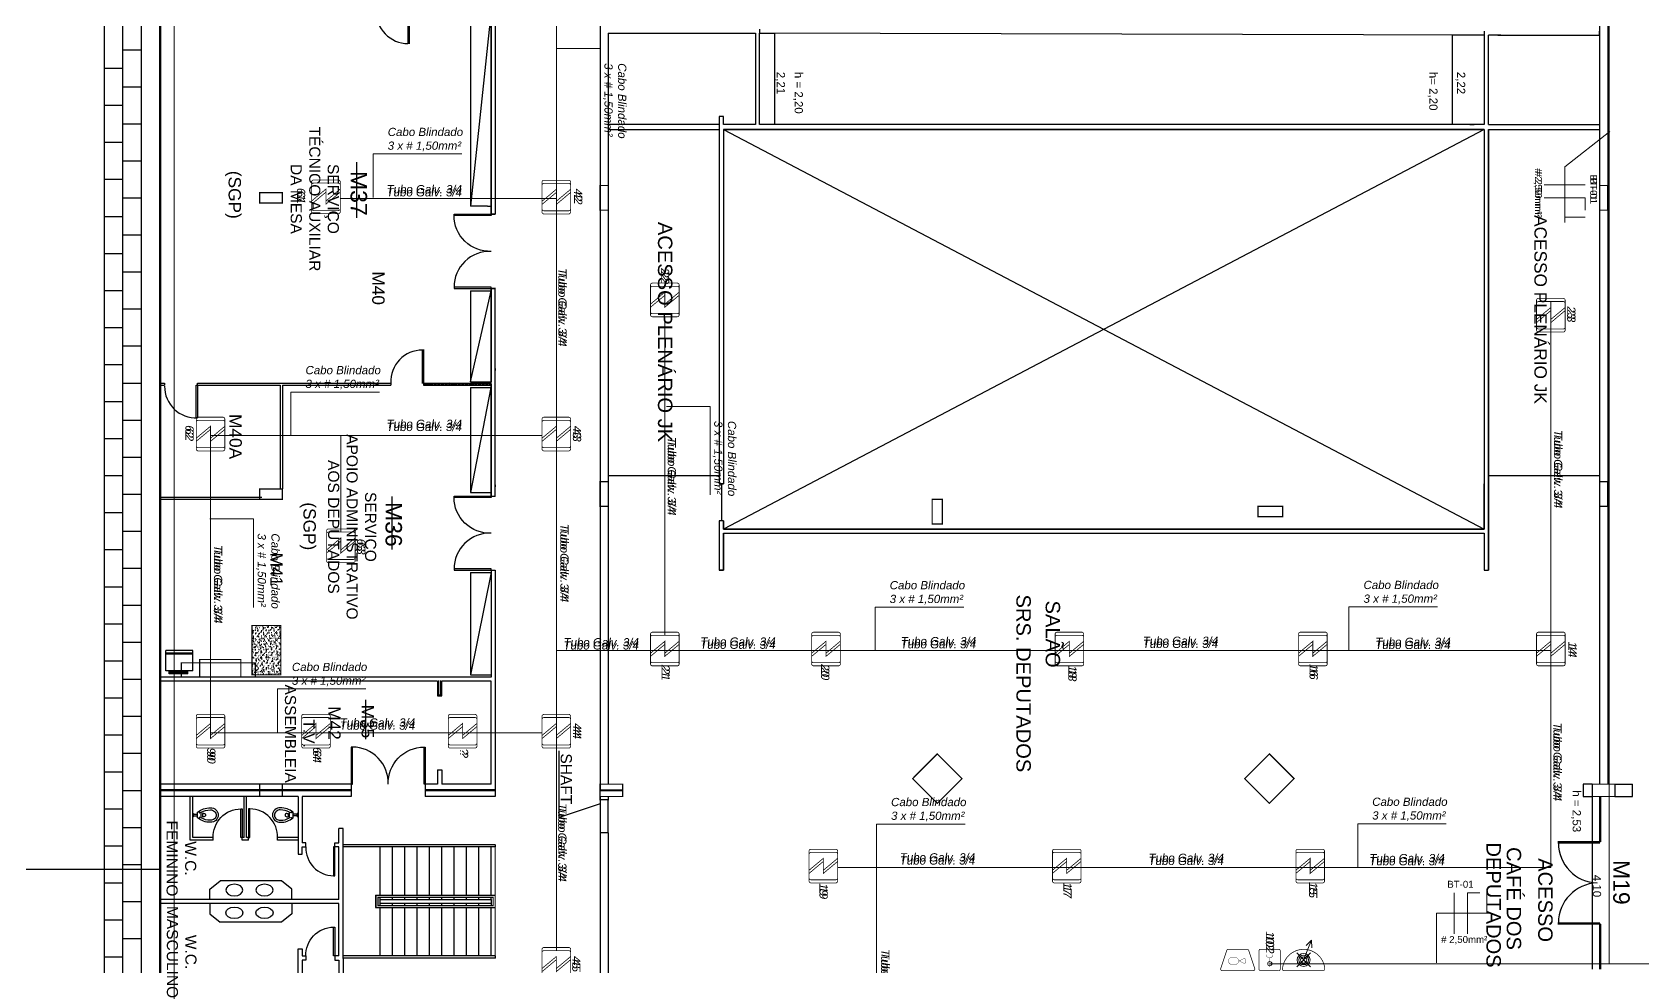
# Model space of a CAD drawing. Header units: metres. Extents: x -331 to 2982, y 362 to 2539.
# Drawn here: x 2792.14 to 2831.3, y 1317.75 to 1340.46 of the extents above; entities that cross this region are included whole.
import ezdxf
from ezdxf.enums import TextEntityAlignment as Align

# ---------------------------------------------------------------- set-up
doc = ezdxf.new("R2010")
doc.units = ezdxf.units.M
doc.layers.get('0').update_dxf_attribs({"color": 251})
for name, color, linetype in [('CX', 251, 'Continuous'), ('DET. FUMAÇA', 1, 'Continuous'), ('Div', 251, 'Continuous'), ('Mob', 251, 'Continuous'), ('Pis', 251, 'Continuous')]:
    doc.layers.add(name, color=color, linetype=linetype)
doc.styles.add('ARIAL', font='arial.ttf')
doc.styles.add('DESTAQUE', font='arial.ttf', dxfattribs={"height": 0.4})
doc.styles.get("Standard").update_dxf_attribs({"font": 'arial.ttf', "height": 0.3})
pattern_1 = [(315, (2397.80231, 2224.23376), (0.0224506403, 0.0224506403), [])]

# ---------------------------------------------------------------- blocks, each defined once
blk = doc.blocks.new('Detector de fumaça')
at = {"layer": 'DET. FUMAÇA', "linetype": 'Continuous', "lineweight": 15, "const_width": 0.0187}
blk.add_lwpolyline([(774.599, 539.816), (775.249, 539.816, -0.414214), (775.296, 539.769), (775.296, 539.167, -0.414214), (775.249, 539.12), (774.599, 539.12, -0.414214), (774.553, 539.167), (774.553, 539.769, -0.414214)], format="xyb", close=True, dxfattribs=at)
blk.add_lwpolyline([(774.773, 539.816), (775.064, 539.468), (774.773, 539.468), (775.064, 539.12)], dxfattribs=at)
blk = doc.blocks.new('WEW')
at = {"color": 1, "lineweight": 0, "true_color": 0xe60000}
for p, q in [((1781.244, 994.005), (1781.439, 994.482)), ((1781.439, 994.482), (1781.308, 994.36)), ((1781.439, 994.482), (1781.447, 994.302)), ((1781.075, 994.175), (1781.413, 993.836)), ((1781.413, 994.175), (1781.075, 993.836))]:
    blk.add_line(p, q, dxfattribs=at)
at = {"color": 1, "true_color": 0xe60000, "const_width": 0.0172}
for points in [[(1779.259, 993.747), (1780.023, 993.747, 0.511918), (1780.056, 993.793), (1779.907, 994.24, 0.322823), (1779.874, 994.263), (1779.408, 994.263, 0.322823), (1779.375, 994.24), (1779.226, 993.793, 0.511918)], [(1780.193, 994.263), (1780.641, 994.263, -0.414214), (1780.675, 994.229), (1780.675, 993.782, -0.414214), (1780.641, 993.747), (1780.193, 993.747, -0.414214), (1780.159, 993.782), (1780.159, 994.229, -0.414214)], [(1780.764, 993.748), (1781.724, 993.748, 0.435311), (1781.759, 993.784, 0.930949), (1780.73, 993.784, 0.435311)]]:
    blk.add_lwpolyline(points, format="xyb", close=True, dxfattribs=at)
at = {"color": 1, "true_color": 0xe60000, "const_width": 0.0086}
for points in [[(1779.463, 994.06), (1779.617, 994.06), (1779.652, 994.026), (1779.652, 993.936), (1779.617, 993.902), (1779.463, 993.902), (1779.428, 993.936), (1779.428, 994.026)], [(1779.832, 993.936), (1779.832, 994.026), (1779.802, 994.044), (1779.679, 993.981), (1779.802, 993.918)]]:
    blk.add_lwpolyline(points, close=True, dxfattribs=at)
for points in [[(1780.336, 994.135), (1780.338, 994.117), (1780.344, 994.099), (1780.351, 994.088), (1780.365, 994.073), (1780.373, 994.067), (1780.386, 994.06), (1780.397, 994.057), (1780.413, 994.055), (1780.421, 994.055), (1780.431, 994.056), (1780.45, 994.062), (1780.464, 994.07), (1780.477, 994.082), (1780.488, 994.096), (1780.494, 994.11), (1780.497, 994.122), (1780.498, 994.13), (1780.498, 994.136)], [(1780.417, 993.837), (1780.417, 994.055)]]:
    blk.add_lwpolyline(points, dxfattribs=at)
at = {"color": 1, "lineweight": 0, "true_color": 0xe60000}
for radius in [0.158, 0.119, 0.0774]:
    blk.add_circle((1781.244, 994.005), radius, dxfattribs=at)
blk = doc.blocks.new('rett')
at = {"color": 2, "linetype": 'Continuous', "lineweight": 15}
blk.add_line((813.966, 2203), (814.262, 2203), dxfattribs=at)
at = {"layer": 'Div', "color": 2, "linetype": 'Continuous', "lineweight": 15}
for p, q in [((813.645, 2202.003), (813.645, 2203)), ((813.966, 2202.003), (813.966, 2203)), ((814.435, 2202.502), (814.435, 2203))]:
    blk.add_line(p, q, dxfattribs=at)
blk.add_lwpolyline([(813.214, 2201.295), (813.214, 2202.502), (814.56, 2202.502)], dxfattribs=at)
at = {"layer": 'Div', "color": 2, "linetype": 'Continuous', "lineweight": 15, "char_height": 0.1683, "attachment_point": 1}
for s, insert in [('\\pxqc;\\PBT-01{\\fArial|b0|i1|c0|p34;  }', (808.19, 2203.569)), ('\\pxqc;\\P\\pi-0.92701,l1.92701,t1.92701;#^I2,50mm²', (808.198, 2202.227))]:
    blk.add_mtext_dynamic_manual_height_columns(s, width=11.20762, gutter_width=2.104, heights=[0], dxfattribs=dict(at, insert=insert))
blk = doc.blocks.new('derw')
at = {"layer": 'Div', "color": 2, "linetype": 'Continuous', "lineweight": 15}
blk.add_lwpolyline([(814.419, 2191.53), (814.419, 2192.589), (816.571, 2192.589)], dxfattribs=at)
at = {"layer": 'Div', "color": 2, "linetype": 'Continuous', "lineweight": 15, "insert": (814.772, 2193.224), "char_height": 0.2, "attachment_point": 1}
blk.add_mtext_dynamic_manual_height_columns('{\\fArial|b0|i1|c0|p34;Cabo Blindado \\P3 x # 1,50mm²}', width=13.3188, gutter_width=2.5, heights=[0], dxfattribs=at)
blk = doc.blocks.new('porta .7')
at = {"layer": 'CX', "ltscale": 8}
blk.add_lwpolyline([(0, 0), (0.03, 0), (0.03, 0.7), (0, 0.7)], close=True, dxfattribs=at)
at = {"layer": 'CX', "color": 1, "ltscale": 8}
blk.add_arc((0.03, 0.029), 0.671, 357.4911, 90, dxfattribs=at)
blk = doc.blocks.new('porta .9')
at = {"layer": 'CX', "ltscale": 8}
blk.add_lwpolyline([(0, 0), (0.03, 0), (0.03, 0.9), (0, 0.9)], close=True, dxfattribs=at)
at = {"layer": 'CX', "color": 1, "ltscale": 8}
blk.add_arc((0.03, 0.0295), 0.8705, 358.05796, 90, dxfattribs=at)
blk = doc.blocks.new('VASO')
at = {"layer": 'Mob'}
for p, q in [((302.351, 172.465), (302.38, 172.465)), ((302.351, 172.383), (302.38, 172.383)), ((302.38, 172.465), (302.38, 172.383)), ((302.411, 172.354), (302.411, 172.494)), ((302.499, 172.354), (302.499, 172.494)), ((302.599, 172.444), (302.499, 172.444)), ((302.599, 172.404), (302.499, 172.404)), ((302.599, 172.444), (302.599, 172.455)), ((302.599, 172.404), (302.599, 172.444)), ((302.599, 172.404), (302.599, 172.393)), ((302.619, 172.464), (302.609, 172.464)), ((302.619, 172.383), (302.609, 172.383)), ((302.619, 172.424), (302.619, 172.464)), ((302.619, 172.424), (302.619, 172.383))]:
    blk.add_line(p, q, dxfattribs=at)
for centre in [(302.453, 172.486), (302.453, 172.362)]:
    blk.add_circle(centre, 0.00707, dxfattribs=at)
for centre, radius, start, end in [((302.178, 172.42), 0.179, 86.6811, 178.7962), ((302.178, 172.427), 0.179, 181.2038, 273.3189), ((302.178, 172.42), 0.129, 86.6811, 178.7962), ((302.178, 172.427), 0.129, 181.2038, 273.3189), ((302.205, 172.134), 0.464, 50.6979, 92.0637), ((302.205, 172.713), 0.464, 267.9363, 309.3021), ((302.205, 172.134), 0.414, 60.1325, 92.0637), ((302.205, 172.713), 0.414, 267.9363, 299.8675), ((302.349, 172.422), 0.043, 86.6811, 178.7962), ((302.349, 172.426), 0.043, 181.2038, 273.3189), ((302.609, 172.455), 0.00935, 90, 180), ((302.609, 172.393), 0.00935, 180, 270)]:
    blk.add_arc(centre, radius, start, end, dxfattribs=at)
blk = doc.blocks.new('porta .8')
at = {"layer": 'CX', "ltscale": 8}
blk.add_lwpolyline([(0.03, 0), (0, 0), (0, 0.8), (0.03, 0.8)], close=True, dxfattribs=at)
at = {"layer": 'CX', "color": 1, "ltscale": 8}
blk.add_arc((0.029, 0.03), 0.771, 0, 92.1894, dxfattribs=at)

msp = doc.modelspace()

# ---------------------------------------------------------------- hatches: boundary and pattern name
at = {"layer": 'Div', "lineweight": 0}
h = msp.add_hatch(dxfattribs=at)
h.set_pattern_fill('ANSI31', color=256, scale=0.01, angle=-90, style=0)
h.set_pattern_definition(pattern_1)
h.paths.add_polyline_path([(2803.301, 1331.885), (2803.301, 1331.91), (2803.301, 1331.935), (2801.661, 1331.935), (2801.661, 1331.885)])
at = {"layer": 'Pis'}
h = msp.add_hatch(dxfattribs=at)
h.set_pattern_fill('ANSI31', color=256, scale=0.01, angle=270, style=0)
h.set_pattern_definition(pattern_1)
h.paths.add_polyline_path([(2803.301, 1331.885), (2803.301, 1331.91), (2803.301, 1331.935), (2801.661, 1331.935), (2801.661, 1331.885)])
h = msp.add_hatch(dxfattribs=at)
h.set_pattern_fill('AR-SAND', color=256, scale=0.002, angle=90, style=0)
h.set_pattern_definition([(127.5, (3210.18994, 506.06446), (-0.0978826475, -0.0032000626), [0, -0.077216, 0, -0.08636, 0, -0.08255]), (97.5, (3210.18994, 506.06446), (-0.14336502, 0.089904657), [0, -0.041656, 0, -0.069596, 0, -0.02667]), (57.5, (3210.18994, 506.00197), (-0.000287437, 0.158198474), [0, -0.0254, 0, -0.09144, 0, -0.11938]), (47.5, (3210.18994, 506.00197), (-0.044585865, 0.15271129), [0, -0.0127, 0, -0.059944, 0, -0.06858])])
h.paths.add_polyline_path([(2798.189, 1326.042), (2797.489, 1326.042), (2797.489, 1324.842), (2798.189, 1324.842)])

# ---------------------------------------------------------------- linework, layer by layer
at = {"color": 2, "linetype": 'Continuous', "lineweight": 15}
msp.add_line((2829.906, 1336.433), (2829.906, 1336.137), dxfattribs=at)
at = {"lineweight": 0}
msp.add_lwpolyline([(2857.361, 1315.535), (2857.361, 1296.825), (2795.241, 1296.825), (2795.241, 1372.335)], dxfattribs=at)
msp.add_lwpolyline([(2803.401, 1317.96), (2803.401, 1320.71), (2799.701, 1320.71), (2799.701, 1317.96)], close=True, dxfattribs=at)
at = {"layer": 'DET. FUMAÇA', "color": 3, "linetype": 'Continuous', "lineweight": 15}
for points in [[(2840.416, 1415.312), (2830.547, 1415.312), (2830.547, 1414.611), (2801.798, 1414.611), (2801.798, 1396.91), (2830.488, 1396.91), (2830.488, 1317.82), (2851.735, 1317.82), (2851.735, 1316.183)], [(2830.488, 1317.82), (2822.232, 1317.82)]]:
    msp.add_lwpolyline(points, dxfattribs=at)
at = {"layer": 'DET. FUMAÇA', "color": 2, "linetype": 'Continuous', "lineweight": 15}
msp.add_circle((2822.235, 1317.823), 0.0504, dxfattribs=at)
at = {"layer": 'Div', "color": 150, "linetype": 'Continuous', "lineweight": 0}
for p, q in [((2804.888, 1318.14), (2804.888, 1364.822)), ((2799.634, 1336.422), (2804.888, 1336.422)), ((2829.069, 1333.915), (2829.069, 1320.157)), ((2807.526, 1325.804), (2807.526, 1333.545)), ((2796.48, 1323.433), (2796.48, 1330.657)), ((2804.54, 1330.657), (2796.48, 1330.657)), ((2799.649, 1328.313), (2799.649, 1330.657)), ((2829.069, 1325.433), (2804.888, 1325.433)), ((2804.54, 1323.433), (2796.48, 1323.433)), ((2811.728, 1320.157), (2829.069, 1320.157)), ((2812.674, 1300.784), (2812.674, 1320.157))]:
    msp.add_line(p, q, dxfattribs=at)
at = {"layer": 'Div', "color": 2, "linetype": 'Continuous', "lineweight": 15}
for p, q in [((2828.908, 1336.754), (2829.906, 1336.754)), ((2828.908, 1336.433), (2829.906, 1336.433)), ((2829.407, 1335.964), (2829.906, 1335.964))]:
    msp.add_line(p, q, dxfattribs=at)
at = {"layer": 'Div', "lineweight": 0}
for p, q in [((2803.211, 1336.235), (2803.301, 1336.235)), ((2795.261, 1331.935), (2795.361, 1331.935)), ((2795.261, 1331.885), (2795.361, 1331.885)), ((2795.361, 1331.935), (2795.361, 1331.885)), ((2796.161, 1331.935), (2800.861, 1331.935)), ((2796.161, 1331.885), (2798.176, 1331.885)), ((2797.626, 1331.885), (2797.676, 1331.885)), ((2798.176, 1331.885), (2798.176, 1329.36)), ((2798.226, 1331.885), (2800.861, 1331.885)), ((2798.226, 1331.885), (2798.226, 1329.36)), ((2800.861, 1331.935), (2800.861, 1331.885)), ((2801.661, 1331.935), (2801.661, 1331.885)), ((2801.661, 1331.935), (2803.301, 1331.935)), ((2801.661, 1331.885), (2803.301, 1331.885)), ((2798.226, 1331.775), (2798.226, 1329.36)), ((2798.226, 1331.775), (2798.226, 1329.36)), ((2798.226, 1331.775), (2798.226, 1329.36)), ((2795.261, 1329.16), (2797.676, 1329.16)), ((2795.261, 1329.11), (2797.676, 1329.11)), ((2795.311, 1329.16), (2797.726, 1329.16)), ((2795.311, 1329.16), (2797.726, 1329.16)), ((2795.311, 1329.16), (2797.726, 1329.16)), ((2795.987, 1320.825), (2795.987, 1321.885)), ((2796.047, 1320.885), (2796.047, 1321.825)), ((2796.547, 1320.885), (2796.047, 1320.885)), ((2797.297, 1320.885), (2797.247, 1320.885)), ((2797.407, 1320.885), (2797.357, 1320.885)), ((2798.607, 1320.885), (2798.107, 1320.885)), ((2796.547, 1320.825), (2795.987, 1320.825)), ((2797.407, 1320.825), (2797.247, 1320.825)), ((2798.607, 1320.825), (2798.107, 1320.825))]:
    msp.add_line(p, q, dxfattribs=at)
at = {"layer": 'Div', "lineweight": 0, "ltscale": 0.8}
for p, q in [((2796.161, 1331.885), (2796.161, 1331.935)), ((2796.047, 1320.885), (2796.047, 1321.885)), ((2796.047, 1320.885), (2796.047, 1321.825)), ((2797.297, 1320.885), (2797.297, 1321.885)), ((2797.357, 1320.885), (2797.357, 1321.885)), ((2796.547, 1320.825), (2796.547, 1320.885)), ((2797.247, 1320.825), (2797.247, 1320.885)), ((2797.407, 1320.825), (2797.407, 1320.885)), ((2798.107, 1320.825), (2798.107, 1320.885))]:
    msp.add_line(p, q, dxfattribs=at)
at = {"layer": 'Div', "color": 230, "linetype": 'Continuous', "lineweight": 0}
msp.add_lwpolyline([(2830.898, 1388.954), (2830.898, 1370.635, -0.414214), (2829.898, 1369.635), (2796.596, 1369.635, 0.414214), (2795.596, 1368.635), (2795.596, 1316.253, 0.414214)], format="xyb", dxfattribs=at)
at = {"layer": 'Div', "color": 2, "linetype": 'Continuous', "lineweight": 15}
msp.add_lwpolyline([(2830.502, 1338.044), (2829.407, 1337.185), (2829.407, 1335.839)], dxfattribs=at)
at = {"layer": 'Pis'}
for p, q in [((2793.901, 1295.935), (2793.901, 1372.335)), ((2794.351, 1296.385), (2794.351, 1372.335)), ((2794.801, 1296.385), (2794.801, 1372.335)), ((2795.241, 1372.335), (2795.241, 1296.825)), ((2795.261, 1372.335), (2795.261, 1296.845)), ((2802.801, 1340.985), (2802.801, 1336.235)), ((2803.301, 1340.985), (2802.801, 1336.235)), ((2803.301, 1336.035), (2803.301, 1340.985)), ((2803.301, 1340.985), (2803.301, 1336.46)), ((2803.401, 1341.085), (2803.401, 1336.035)), ((2803.401, 1341.085), (2803.401, 1336.035)), ((2803.401, 1341.085), (2803.401, 1336.035)), ((2803.401, 1341.085), (2803.401, 1336.035)), ((2805.951, 1341.035), (2805.951, 1322.025)), ((2830.251, 1341.035), (2830.251, 1322.185)), ((2830.451, 1341.035), (2830.451, 1322.185)), ((2809.831, 1340.535), (2809.831, 1340.435)), ((2827.451, 1340.485), (2827.451, 1338.215)), ((2830.251, 1340.385), (2830.251, 1340.485)), ((2806.151, 1340.435), (2806.151, 1322.185)), ((2806.151, 1340.435), (2809.491, 1340.435)), ((2809.491, 1340.435), (2809.731, 1340.435)), ((2809.731, 1340.435), (2809.731, 1338.215)), ((2809.831, 1338.215), (2809.831, 1340.435)), ((2827.451, 1340.385), (2809.831, 1340.435)), ((2809.831, 1340.435), (2810.194, 1340.434)), ((2810.194, 1340.434), (2810.194, 1338.215)), ((2827.451, 1340.385), (2826.669, 1340.385)), ((2826.669, 1340.385), (2826.669, 1338.215)), ((2827.451, 1340.385), (2827.451, 1340.385)), ((2827.851, 1340.385), (2827.551, 1340.385)), ((2827.551, 1338.215), (2827.551, 1340.385)), ((2827.781, 1340.385), (2830.251, 1340.385)), ((2794.351, 1340.035), (2794.801, 1340.035)), ((2793.901, 1339.585), (2794.351, 1339.585)), ((2794.801, 1339.585), (2794.801, 1339.585)), ((2794.351, 1339.135), (2794.801, 1339.135)), ((2793.901, 1338.685), (2794.351, 1338.685)), ((2794.801, 1338.685), (2794.801, 1338.685)), ((2794.351, 1338.235), (2794.801, 1338.235)), ((2808.851, 1338.215), (2806.151, 1338.215)), ((2808.851, 1338.415), (2808.851, 1329.485)), ((2808.951, 1338.415), (2808.851, 1338.415)), ((2808.951, 1338.415), (2808.851, 1338.415)), ((2808.851, 1338.415), (2808.851, 1329.485)), ((2808.951, 1338.215), (2808.951, 1338.415)), ((2809.731, 1338.215), (2808.951, 1338.215)), ((2809.731, 1338.215), (2808.951, 1338.215)), ((2827.451, 1338.215), (2809.831, 1338.215)), ((2827.451, 1338.215), (2809.831, 1338.215)), ((2827.101, 1338.215), (2827.201, 1338.215)), ((2827.451, 1338.215), (2827.451, 1338.215)), ((2827.551, 1338.215), (2830.251, 1338.215)), ((2793.901, 1337.785), (2794.351, 1337.785)), ((2794.801, 1337.785), (2794.801, 1337.785)), ((2806.151, 1338.095), (2808.851, 1338.095)), ((2827.451, 1338.095), (2808.951, 1328.385)), ((2808.951, 1338.095), (2827.451, 1328.385)), ((2827.451, 1338.095), (2808.951, 1338.095)), ((2808.951, 1338.095), (2808.951, 1329.485)), ((2808.951, 1338.095), (2827.451, 1338.095)), ((2826.881, 1338.095), (2809.521, 1338.095)), ((2827.451, 1338.095), (2827.451, 1328.385)), ((2827.551, 1338.095), (2827.551, 1329.485)), ((2827.551, 1338.095), (2830.251, 1338.095)), ((2827.551, 1329.485), (2827.551, 1338.095)), ((2794.351, 1337.335), (2794.801, 1337.335)), ((2800.034, 1335.951), (2800.034, 1337.301)), ((2793.901, 1336.885), (2794.351, 1336.885)), ((2794.801, 1336.885), (2794.801, 1336.885)), ((2794.351, 1336.435), (2794.801, 1336.435)), ((2803.211, 1336.235), (2802.801, 1336.235)), ((2803.211, 1336.235), (2803.301, 1336.235)), ((2803.301, 1336.46), (2803.301, 1336.035)), ((2803.301, 1336.46), (2803.301, 1336.035)), ((2803.401, 1336.46), (2803.401, 1336.41)), ((2803.401, 1336.46), (2803.401, 1336.41)), ((2803.401, 1336.46), (2803.401, 1336.41)), ((2793.901, 1335.985), (2794.351, 1335.985)), ((2794.801, 1335.985), (2794.801, 1335.985)), ((2803.301, 1336.035), (2803.401, 1336.035)), ((2803.401, 1336.035), (2803.301, 1336.035)), ((2803.401, 1336.035), (2803.301, 1336.035)), ((2803.301, 1336.035), (2803.401, 1336.035)), ((2794.351, 1335.535), (2794.801, 1335.535)), ((2793.901, 1335.085), (2794.351, 1335.085)), ((2794.801, 1335.085), (2794.801, 1335.085)), ((2794.351, 1334.635), (2794.801, 1334.635)), ((2803.301, 1334.235), (2803.301, 1331.96)), ((2803.301, 1334.235), (2803.401, 1334.235)), ((2803.301, 1334.235), (2803.301, 1331.96)), ((2803.401, 1329.185), (2803.401, 1334.235)), ((2793.901, 1334.185), (2794.351, 1334.185)), ((2794.801, 1334.185), (2794.801, 1334.185)), ((2802.801, 1334.176), (2802.801, 1331.96)), ((2802.801, 1334.176), (2803.303, 1334.176)), ((2802.801, 1331.96), (2803.303, 1334.176)), ((2794.351, 1333.735), (2794.801, 1333.735)), ((2793.901, 1333.285), (2794.351, 1333.285)), ((2794.801, 1333.285), (2794.801, 1333.285)), ((2794.351, 1332.835), (2794.801, 1332.835)), ((2793.901, 1332.385), (2794.351, 1332.385)), ((2794.801, 1332.385), (2794.801, 1332.385)), ((2803.401, 1332.287), (2803.401, 1332.237)), ((2794.351, 1331.935), (2794.801, 1331.935)), ((2795.261, 1331.935), (2795.361, 1331.935)), ((2795.261, 1331.885), (2795.361, 1331.885)), ((2795.361, 1331.935), (2795.361, 1331.885)), ((2796.161, 1331.885), (2796.161, 1331.935)), ((2796.161, 1331.935), (2800.861, 1331.935)), ((2796.161, 1331.885), (2798.176, 1331.885)), ((2797.626, 1331.885), (2797.676, 1331.885)), ((2798.176, 1331.885), (2798.176, 1329.36)), ((2798.226, 1331.885), (2800.861, 1331.885)), ((2798.226, 1331.885), (2798.226, 1329.36)), ((2800.861, 1331.935), (2800.861, 1331.885)), ((2801.661, 1331.935), (2801.661, 1331.885)), ((2801.661, 1331.935), (2803.301, 1331.935)), ((2801.661, 1331.885), (2803.301, 1331.885)), ((2802.801, 1331.96), (2803.301, 1331.96)), ((2803.301, 1331.91), (2803.301, 1329.185)), ((2793.901, 1331.485), (2794.351, 1331.485)), ((2794.801, 1331.485), (2794.801, 1331.485)), ((2798.226, 1331.775), (2798.226, 1329.36)), ((2798.226, 1331.775), (2798.226, 1329.36)), ((2798.226, 1331.775), (2798.226, 1329.36)), ((2802.802, 1331.828), (2803.299, 1331.828)), ((2802.802, 1331.828), (2802.802, 1329.27)), ((2803.299, 1331.828), (2802.802, 1329.27)), ((2794.351, 1331.035), (2794.801, 1331.035)), ((2793.901, 1330.585), (2794.351, 1330.585)), ((2794.801, 1330.585), (2794.801, 1330.585)), ((2794.351, 1330.135), (2794.801, 1330.135)), ((2793.901, 1329.685), (2794.351, 1329.685)), ((2794.801, 1329.685), (2794.801, 1329.685)), ((2806.151, 1329.685), (2808.851, 1329.685)), ((2827.551, 1329.685), (2830.251, 1329.685)), ((2794.351, 1329.235), (2794.801, 1329.235)), ((2795.261, 1329.16), (2797.676, 1329.16)), ((2795.261, 1329.11), (2797.676, 1329.11)), ((2795.311, 1329.16), (2797.726, 1329.16)), ((2795.311, 1329.16), (2797.726, 1329.16)), ((2795.311, 1329.16), (2797.726, 1329.16)), ((2800.896, 1327.887), (2800.896, 1329.18)), ((2802.802, 1329.27), (2803.299, 1329.27)), ((2803.301, 1329.185), (2803.401, 1329.185)), ((2803.401, 1329.458), (2803.401, 1329.408)), ((2803.401, 1329.458), (2803.401, 1329.408)), ((2808.951, 1329.485), (2808.851, 1329.485)), ((2808.851, 1329.485), (2808.951, 1329.485)), ((2808.901, 1329.485), (2808.901, 1328.585)), ((2827.451, 1328.385), (2827.451, 1329.485)), ((2827.551, 1329.485), (2827.551, 1328.585)), ((2827.551, 1328.585), (2827.551, 1329.485)), ((2793.901, 1328.785), (2794.351, 1328.785)), ((2794.801, 1328.785), (2794.801, 1328.785)), ((2794.351, 1328.335), (2794.801, 1328.335)), ((2808.951, 1328.585), (2808.851, 1328.585)), ((2808.851, 1328.585), (2808.851, 1327.385)), ((2808.951, 1328.585), (2808.851, 1328.585)), ((2808.851, 1328.585), (2808.851, 1327.385)), ((2808.951, 1328.585), (2808.951, 1328.385)), ((2808.951, 1328.385), (2808.951, 1328.585)), ((2808.951, 1328.385), (2827.451, 1328.385)), ((2827.451, 1328.385), (2808.951, 1328.385)), ((2827.451, 1328.585), (2827.451, 1328.385)), ((2827.551, 1328.585), (2827.551, 1327.385)), ((2827.551, 1327.385), (2827.551, 1328.585)), ((2808.951, 1328.285), (2827.451, 1328.285)), ((2808.951, 1328.285), (2808.951, 1327.385)), ((2808.951, 1327.385), (2808.951, 1328.285)), ((2808.951, 1328.285), (2827.451, 1328.285)), ((2827.451, 1328.285), (2827.451, 1327.385)), ((2827.451, 1328.285), (2827.451, 1328.285)), ((2827.451, 1328.285), (2827.451, 1327.385)), ((2793.901, 1327.885), (2794.351, 1327.885)), ((2794.801, 1327.885), (2794.801, 1327.885)), ((2794.351, 1327.435), (2794.801, 1327.435)), ((2802.799, 1327.329), (2803.3, 1327.329)), ((2803.3, 1327.329), (2802.799, 1324.839)), ((2802.801, 1327.329), (2802.801, 1324.839)), ((2803.301, 1327.385), (2803.301, 1324.785)), ((2803.301, 1327.385), (2803.401, 1327.385)), ((2803.401, 1327.385), (2803.401, 1321.885)), ((2808.951, 1327.385), (2808.851, 1327.385)), ((2808.851, 1327.385), (2808.951, 1327.385)), ((2827.451, 1327.385), (2827.551, 1327.385)), ((2827.451, 1327.385), (2827.551, 1327.385)), ((2793.901, 1326.985), (2794.351, 1326.985)), ((2794.801, 1326.985), (2794.801, 1326.985)), ((2794.351, 1326.535), (2794.801, 1326.535)), ((2793.901, 1326.085), (2794.351, 1326.085)), ((2794.801, 1326.085), (2794.801, 1326.085)), ((2794.351, 1325.635), (2794.801, 1325.635)), ((2793.901, 1325.185), (2794.351, 1325.185)), ((2794.801, 1325.185), (2794.801, 1325.185)), ((2796.052, 1325.436), (2795.392, 1325.436)), ((2795.392, 1324.936), (2795.392, 1325.436)), ((2796.052, 1325.366), (2795.392, 1325.366)), ((2796.052, 1325.346), (2795.392, 1325.346)), ((2796.052, 1324.936), (2796.052, 1325.436)), ((2796.052, 1324.936), (2795.392, 1324.936)), ((2795.472, 1324.866), (2795.472, 1324.936)), ((2795.932, 1324.926), (2795.472, 1324.926)), ((2795.932, 1324.906), (2795.472, 1324.906)), ((2795.932, 1324.886), (2795.472, 1324.886)), ((2795.932, 1324.866), (2795.472, 1324.866)), ((2795.932, 1324.866), (2795.932, 1324.936)), ((2802.799, 1324.839), (2803.3, 1324.839)), ((2794.351, 1324.735), (2794.801, 1324.735)), ((2803.301, 1324.785), (2795.261, 1324.785)), ((2802.001, 1324.685), (2795.261, 1324.685)), ((2802.001, 1324.685), (2802.001, 1324.335)), ((2802.021, 1324.705), (2802.021, 1324.355)), ((2802.081, 1324.355), (2802.081, 1324.705)), ((2803.301, 1324.685), (2802.101, 1324.685)), ((2802.101, 1324.335), (2802.101, 1324.685)), ((2803.301, 1322.185), (2803.301, 1324.685)), ((2793.901, 1324.285), (2794.351, 1324.285)), ((2794.801, 1324.285), (2794.801, 1324.285)), ((2800.259, 1323.276), (2800.259, 1324.232)), ((2802.001, 1324.335), (2802.101, 1324.335)), ((2802.021, 1324.355), (2802.081, 1324.355)), ((2794.351, 1323.835), (2794.801, 1323.835)), ((2793.901, 1323.385), (2794.351, 1323.385)), ((2794.801, 1323.385), (2794.801, 1323.385)), ((2794.351, 1322.935), (2794.801, 1322.935)), ((2804.958, 1321.374), (2804.958, 1322.995)), ((2793.901, 1322.485), (2794.351, 1322.485)), ((2794.801, 1322.485), (2794.801, 1322.485)), ((2802.001, 1322.535), (2802.101, 1322.535)), ((2802.001, 1322.535), (2802.001, 1322.185)), ((2802.101, 1322.535), (2802.101, 1322.185)), ((2799.901, 1322.185), (2795.261, 1322.185)), ((2799.901, 1322.185), (2799.901, 1321.885)), ((2802.001, 1322.185), (2801.701, 1322.185)), ((2801.701, 1322.185), (2801.701, 1321.885)), ((2803.301, 1322.185), (2802.101, 1322.185)), ((2830.076, 1322.185), (2829.851, 1322.185)), ((2829.851, 1322.185), (2829.851, 1321.885)), ((2830.626, 1322.185), (2831.051, 1322.185)), ((2831.051, 1321.885), (2831.051, 1322.185)), ((2794.351, 1322.035), (2794.801, 1322.035)), ((2799.901, 1322.045), (2795.261, 1322.045)), ((2799.901, 1322.025), (2795.261, 1322.025)), ((2798.607, 1321.885), (2795.261, 1321.885)), ((2795.987, 1320.825), (2795.987, 1321.885)), ((2796.047, 1320.885), (2796.047, 1321.885)), ((2796.047, 1320.885), (2796.047, 1321.825)), ((2796.047, 1320.885), (2796.047, 1321.825)), ((2797.297, 1320.885), (2797.297, 1321.885)), ((2797.357, 1320.885), (2797.357, 1321.885)), ((2798.226, 1322.045), (2798.226, 1322.025)), ((2798.607, 1321.885), (2798.607, 1320.485)), ((2798.707, 1321.885), (2798.707, 1320.76)), ((2799.901, 1321.885), (2798.707, 1321.885)), ((2803.401, 1322.045), (2801.701, 1322.045)), ((2803.401, 1322.025), (2801.701, 1322.025)), ((2803.401, 1321.885), (2801.701, 1321.885)), ((2805.951, 1321.706), (2804.958, 1321.374)), ((2805.951, 1321.885), (2805.951, 1321.805)), ((2805.951, 1321.885), (2805.951, 1321.805)), ((2805.951, 1321.885), (2805.951, 1321.805)), ((2806.151, 1321.805), (2805.951, 1321.805)), ((2806.151, 1321.805), (2805.951, 1321.805)), ((2806.151, 1321.805), (2805.951, 1321.805)), ((2806.151, 1321.805), (2805.951, 1321.805)), ((2805.951, 1321.805), (2805.951, 1321.005)), ((2806.151, 1321.885), (2806.151, 1321.805)), ((2806.151, 1321.885), (2806.151, 1321.805)), ((2806.151, 1321.885), (2806.151, 1321.805)), ((2806.151, 1321.005), (2806.151, 1321.805)), ((2829.851, 1321.885), (2830.076, 1321.885)), ((2830.076, 1321.885), (2830.076, 1317.685)), ((2830.253, 1321.885), (2830.253, 1320.785)), ((2830.273, 1321.885), (2830.273, 1320.785)), ((2830.626, 1321.885), (2831.051, 1321.885)), ((2793.901, 1321.585), (2794.351, 1321.585)), ((2794.801, 1321.585), (2794.801, 1321.585)), ((2794.351, 1321.135), (2794.801, 1321.135)), ((2796.547, 1320.885), (2796.047, 1320.885)), ((2796.547, 1320.825), (2796.547, 1320.885)), ((2797.247, 1320.825), (2797.247, 1320.885)), ((2797.297, 1320.885), (2797.247, 1320.885)), ((2797.407, 1320.885), (2797.357, 1320.885)), ((2797.407, 1320.825), (2797.407, 1320.885)), ((2798.607, 1320.885), (2798.107, 1320.885)), ((2798.107, 1320.825), (2798.107, 1320.885)), ((2799.701, 1321.11), (2799.601, 1321.11)), ((2799.601, 1320.76), (2799.601, 1321.11)), ((2799.701, 1320.71), (2799.701, 1321.11)), ((2799.701, 1320.71), (2799.701, 1321.11)), ((2805.951, 1321.005), (2805.951, 1316.685)), ((2805.951, 1321.005), (2805.951, 1316.685)), ((2806.151, 1321.005), (2805.951, 1321.005)), ((2805.951, 1321.005), (2805.951, 1316.685)), ((2806.151, 1321.005), (2805.951, 1321.005)), ((2806.151, 1321.005), (2806.151, 1314.535)), ((2806.151, 1321.005), (2806.151, 1314.535)), ((2806.151, 1321.005), (2806.151, 1314.535)), ((2793.901, 1320.685), (2794.351, 1320.685)), ((2794.801, 1320.685), (2794.801, 1320.685)), ((2796.547, 1320.825), (2795.987, 1320.825)), ((2797.407, 1320.825), (2797.247, 1320.825)), ((2798.607, 1320.825), (2798.107, 1320.825)), ((2798.607, 1320.485), (2798.707, 1320.485)), ((2798.801, 1320.76), (2798.707, 1320.76)), ((2798.707, 1320.485), (2798.707, 1320.66)), ((2798.707, 1320.66), (2798.801, 1320.66)), ((2798.801, 1320.66), (2798.801, 1320.76)), ((2799.501, 1320.66), (2799.501, 1320.76)), ((2799.501, 1320.76), (2799.601, 1320.76)), ((2799.601, 1320.66), (2799.501, 1320.66)), ((2799.601, 1319.385), (2799.601, 1320.66)), ((2799.701, 1317.96), (2799.701, 1320.71)), ((2799.701, 1317.96), (2799.701, 1320.71)), ((2803.401, 1320.71), (2799.701, 1320.71)), ((2803.401, 1320.66), (2799.701, 1320.66)), ((2800.601, 1319.485), (2800.601, 1320.66)), ((2800.901, 1319.485), (2800.901, 1320.66)), ((2801.201, 1319.485), (2801.201, 1320.66)), ((2801.501, 1319.485), (2801.501, 1320.66)), ((2801.801, 1319.485), (2801.801, 1320.66)), ((2802.101, 1319.485), (2802.101, 1320.66)), ((2802.401, 1319.485), (2802.401, 1320.66)), ((2802.701, 1319.485), (2802.701, 1320.66)), ((2803.001, 1319.485), (2803.001, 1320.66)), ((2803.301, 1319.485), (2803.301, 1320.66)), ((2803.301, 1320.585), (2803.301, 1320.585)), ((2803.301, 1320.585), (2803.301, 1320.585)), ((2803.401, 1320.71), (2803.401, 1320.66)), ((2830.273, 1320.785), (2830.253, 1320.785)), ((2791.409, 1320.117), (2795.241, 1320.117)), ((2794.351, 1320.235), (2794.801, 1320.235)), ((2793.901, 1319.785), (2794.351, 1319.785)), ((2794.801, 1319.785), (2794.801, 1319.785)), ((2796.46, 1319.636), (2796.713, 1319.835)), ((2798.208, 1319.835), (2796.713, 1319.835)), ((2798.46, 1319.636), (2798.208, 1319.835)), ((2794.351, 1319.335), (2794.801, 1319.335)), ((2799.601, 1319.385), (2795.261, 1319.385)), ((2796.46, 1319.385), (2796.46, 1319.636)), ((2798.46, 1319.385), (2798.46, 1319.636)), ((2800.501, 1319.485), (2803.401, 1319.485)), ((2800.501, 1319.185), (2800.501, 1319.485)), ((2800.601, 1319.385), (2800.601, 1319.435)), ((2800.601, 1319.385), (2803.301, 1319.385)), ((2800.601, 1319.285), (2800.601, 1319.385)), ((2800.901, 1319.385), (2800.901, 1319.435)), ((2801.201, 1319.385), (2801.201, 1319.435)), ((2801.501, 1319.385), (2801.501, 1319.435)), ((2801.801, 1319.385), (2801.801, 1319.435)), ((2802.101, 1319.385), (2802.101, 1319.435)), ((2802.401, 1319.385), (2802.401, 1319.435)), ((2802.701, 1319.385), (2802.701, 1319.435)), ((2803.001, 1319.385), (2803.001, 1319.435)), ((2803.301, 1319.385), (2803.301, 1319.435)), ((2803.301, 1319.385), (2803.301, 1319.285)), ((2799.601, 1319.285), (2795.261, 1319.285)), ((2796.46, 1319.285), (2796.46, 1319.034)), ((2796.46, 1319.034), (2796.713, 1318.835)), ((2798.46, 1319.034), (2798.208, 1318.835)), ((2798.46, 1319.285), (2798.46, 1319.034)), ((2799.601, 1318.01), (2799.601, 1319.285)), ((2800.601, 1319.235), (2800.601, 1319.285)), ((2803.301, 1319.285), (2800.601, 1319.285)), ((2800.601, 1318.01), (2800.601, 1319.185)), ((2800.901, 1319.235), (2800.901, 1319.285)), ((2800.901, 1318.01), (2800.901, 1319.185)), ((2801.201, 1319.235), (2801.201, 1319.285)), ((2801.201, 1318.01), (2801.201, 1319.185)), ((2801.501, 1319.235), (2801.501, 1319.285)), ((2801.501, 1318.01), (2801.501, 1319.185)), ((2801.801, 1319.235), (2801.801, 1319.285)), ((2801.801, 1318.01), (2801.801, 1319.185)), ((2802.101, 1319.235), (2802.101, 1319.285)), ((2802.101, 1318.01), (2802.101, 1319.185)), ((2802.401, 1319.235), (2802.401, 1319.285)), ((2802.401, 1318.01), (2802.401, 1319.185)), ((2802.701, 1319.235), (2802.701, 1319.285)), ((2802.701, 1318.01), (2802.701, 1319.185)), ((2803.001, 1319.235), (2803.001, 1319.285)), ((2803.001, 1318.01), (2803.001, 1319.185)), ((2803.301, 1319.285), (2803.301, 1319.235)), ((2803.301, 1318.01), (2803.301, 1319.185)), ((2793.901, 1318.885), (2794.351, 1318.885)), ((2794.801, 1318.885), (2794.801, 1318.885)), ((2798.208, 1318.835), (2796.713, 1318.835)), ((2830.273, 1318.785), (2830.253, 1318.785)), ((2830.253, 1318.785), (2830.253, 1317.685)), ((2830.273, 1318.785), (2830.273, 1317.685)), ((2794.351, 1318.435), (2794.801, 1318.435)), ((2798.607, 1316.685), (2798.607, 1318.185)), ((2798.607, 1318.185), (2798.707, 1318.185)), ((2798.607, 1318.185), (2798.701, 1318.185)), ((2798.707, 1318.185), (2798.707, 1318.01)), ((2793.901, 1317.985), (2794.351, 1317.985)), ((2794.801, 1317.985), (2794.801, 1317.985)), ((2798.707, 1318.01), (2798.801, 1318.01)), ((2798.707, 1317.91), (2798.707, 1316.685)), ((2798.801, 1317.91), (2798.707, 1317.91)), ((2798.801, 1318.01), (2798.801, 1317.91)), ((2799.501, 1318.01), (2799.501, 1317.91)), ((2799.601, 1318.01), (2799.501, 1318.01)), ((2799.501, 1317.91), (2799.601, 1317.91)), ((2799.601, 1317.91), (2799.601, 1317.56)), ((2803.401, 1318.01), (2799.701, 1318.01)), ((2799.701, 1317.96), (2799.701, 1317.56)), ((2799.701, 1317.96), (2799.701, 1317.56)), ((2803.401, 1317.96), (2799.701, 1317.96)), ((2803.401, 1318.01), (2803.401, 1317.96)), ((2803.401, 1318.01), (2803.401, 1317.96))]:
    msp.add_line(p, q, dxfattribs=at)
at = {"layer": 'Pis', "const_width": 0.03}
msp.add_lwpolyline([(2857.361, 1315.535), (2857.361, 1296.825), (2795.241, 1296.825), (2795.241, 1372.335)], dxfattribs=at)
for points in [[(2801.281, 1340.985), (2801.311, 1340.985), (2801.311, 1340.185), (2801.281, 1340.185)], [(2797.676, 1336.56), (2798.226, 1336.56), (2798.226, 1336.31), (2797.676, 1336.31)], [(2797.676, 1336.56), (2798.226, 1336.56), (2798.226, 1336.31), (2797.676, 1336.31)], [(2797.676, 1336.56), (2798.226, 1336.56), (2798.226, 1336.31), (2797.676, 1336.31)], [(2805.951, 1336.135), (2805.951, 1336.735), (2806.151, 1336.735), (2806.151, 1336.135)], [(2830.251, 1336.135), (2830.251, 1336.735), (2830.451, 1336.735), (2830.451, 1336.135)], [(2803.401, 1334.235), (2803.401, 1329.185), (2803.301, 1329.185), (2803.301, 1334.235)], [(2803.401, 1334.235), (2803.401, 1329.185), (2803.301, 1329.185), (2803.301, 1334.235)], [(2801.631, 1331.935), (2801.661, 1331.935), (2801.661, 1332.735), (2801.631, 1332.735)], [(2805.951, 1328.935), (2805.951, 1329.535), (2806.151, 1329.535), (2806.151, 1328.935)], [(2830.251, 1328.935), (2830.251, 1329.535), (2830.451, 1329.535), (2830.451, 1328.935)], [(2797.676, 1329.36), (2798.226, 1329.36), (2798.226, 1329.11), (2797.676, 1329.11)], [(2814.026, 1328.51), (2814.026, 1329.11), (2814.276, 1329.11), (2814.276, 1328.51)], [(2821.951, 1328.935), (2822.551, 1328.935), (2822.551, 1328.685), (2821.951, 1328.685)], [(2798.189, 1326.042), (2798.189, 1324.842), (2797.489, 1324.842), (2797.489, 1326.042)], [(2796.217, 1325.215), (2796.217, 1324.785), (2797.217, 1324.785), (2797.217, 1325.215)], [(2795.77, 1325.135), (2795.77, 1324.785), (2797.57, 1324.785), (2797.57, 1325.135)], [(2814.151, 1321.719), (2814.752, 1322.32), (2814.151, 1322.921), (2813.55, 1322.32)], [(2822.226, 1321.719), (2822.827, 1322.32), (2822.226, 1322.921), (2821.625, 1322.32)], [(2797.676, 1322.185), (2798.226, 1322.185), (2798.226, 1322.045), (2797.676, 1322.045)], [(2805.951, 1322.185), (2806.501, 1322.185), (2806.501, 1322.045), (2805.951, 1322.045)], [(2805.951, 1322.185), (2806.501, 1322.185), (2806.501, 1322.045), (2805.951, 1322.045)], [(2830.076, 1322.185), (2830.626, 1322.185), (2830.626, 1321.885), (2830.076, 1321.885)], [(2797.676, 1322.025), (2798.226, 1322.025), (2798.226, 1321.885), (2797.676, 1321.885)], [(2805.951, 1322.025), (2806.501, 1322.025), (2806.501, 1321.885), (2805.951, 1321.885)], [(2805.951, 1322.025), (2806.501, 1322.025), (2806.501, 1321.885), (2805.951, 1321.885)], [(2805.951, 1322.025), (2806.501, 1322.025), (2806.501, 1321.885), (2805.951, 1321.885)], [(2806.151, 1321.885), (2806.151, 1321.805), (2805.951, 1321.805), (2805.951, 1321.885)], [(2803.401, 1317.96), (2803.401, 1320.71), (2799.701, 1320.71), (2799.701, 1317.96)], [(2829.253, 1320.785), (2829.253, 1320.755), (2830.253, 1320.755), (2830.253, 1320.785)], [(2800.501, 1319.485), (2803.401, 1319.485), (2803.401, 1319.185), (2800.501, 1319.185)], [(2800.551, 1319.435), (2803.351, 1319.435), (2803.351, 1319.235), (2800.551, 1319.235)], [(2829.253, 1318.785), (2829.253, 1318.815), (2830.253, 1318.815), (2830.253, 1318.785)]]:
    msp.add_lwpolyline(points, close=True, dxfattribs=at)
at = {"layer": 'Pis'}
for centre, radius, start, end in [((2801.281, 1340.956), 0.771, 177.8106, 270), ((2801.631, 1331.965), 0.771, 90, 182.1894), ((2830.223, 1320.755), 0.97, 180, 268.2551), ((2830.223, 1318.815), 0.97, 91.7449, 180)]:
    msp.add_arc(centre, radius, start, end, dxfattribs=at)
at = {"layer": 'Pis', "extrusion": (0, 0, -1)}
for centre in [(2797.059, 1319.612), (2797.792, 1319.612)]:
    msp.add_ellipse(centre, major_axis=(-0.21, 0), ratio=0.666667, dxfattribs=at)
at = {"layer": 'Pis'}
for centre in [(2797.059, 1319.059), (2797.792, 1319.059)]:
    msp.add_ellipse(centre, major_axis=(-0.21, 0), ratio=0.666667, dxfattribs=at)

# ---------------------------------------------------------------- block references
at = {"lineweight": 0}
msp.add_blockref('WEW', (1041.814, 323.908), dxfattribs=at)
at = {"layer": 'DET. FUMAÇA', "linetype": 'Continuous', "lineweight": 0, "rotation": 270}
for p in [(2259.818, 2111.422), (2259.818, 2111.346), (2265.42, 2111.416), (2265.42, 2111.34), (2268.058, 2108.916), (2268.058, 2108.84), (2289.601, 2108.544), (2289.601, 2108.468), (2257.012, 2105.657), (2265.42, 2105.657), (2257.012, 2105.581), (2265.42, 2105.581), (2260.181, 2102.942), (2260.181, 2102.866), (2268.058, 2100.432), (2268.058, 2100.356), (2271.977, 2100.432), (2271.977, 2100.356), (2277.896, 2100.432), (2277.896, 2100.356), (2283.815, 2100.433), (2283.815, 2100.357), (2289.601, 2100.433), (2289.601, 2100.357), (2257.012, 2098.434), (2257.012, 2098.358), (2259.576, 2098.434), (2259.576, 2098.358), (2263.141, 2098.434), (2263.141, 2098.358), (2265.42, 2098.434), (2265.42, 2098.358), (2271.913, 2095.157), (2271.913, 2095.081), (2277.831, 2095.157), (2277.831, 2095.081), (2283.75, 2095.157), (2283.75, 2095.081), (2265.42, 2092.769), (2265.42, 2092.693)]:
    msp.add_blockref('Detector de fumaça', p, dxfattribs=at)
at = {"layer": 'Div', "color": 150, "linetype": 'Continuous', "lineweight": 15, "rotation": 270}
for p in [(613.367, 2154.48), (616.036, 2145.786), (604.936, 2143.052)]:
    msp.add_blockref('derw', p, dxfattribs=at)
at = {"layer": 'Div', "color": 150, "linetype": 'Continuous', "lineweight": 15}
for name, p in [('derw', (1986.017, -855.087)), ('derw', (1984.017, -860.876)), ('derw', (1998.222, -866.103)), ('derw', (2009.742, -866.097)), ('derw', (1983.686, -868.09)), ('derw', (1998.255, -871.373)), ('derw', (2009.953, -871.366)), ('rett', (2013.077, -883.452))]:
    msp.add_blockref(name, p, dxfattribs=at)
at = {"layer": 'Pis', "xscale": -1, "rotation": 89.99999999999997}
for p in [(2803.301, 1336.035), (2803.301, 1329.185)]:
    msp.add_blockref('porta .9', p, dxfattribs=at)
at = {"layer": 'Pis'}
for name, p, rotation in [('porta .9', (2803.301, 1334.235), 89.99999999999999), ('porta .8', (2796.161, 1331.885), 180), ('porta .9', (2803.301, 1327.385), 89.99999999999999), ('porta .7', (2799.501, 1320.66), 180)]:
    msp.add_blockref(name, p, dxfattribs=dict(at, rotation=rotation))
for name, p in [('porta .9', (2799.901, 1322.185)), ('porta .7', (2797.407, 1320.885)), ('VASO', (2495.987, 1149.01))]:
    msp.add_blockref(name, p, dxfattribs=at)
at = {"layer": 'Pis', "xscale": -1}
for name, p in [('porta .9', (2801.701, 1322.185)), ('VASO', (3098.666, 1149.01)), ('porta .7', (2797.247, 1320.885)), ('porta .7', (2799.501, 1318.01))]:
    msp.add_blockref(name, p, dxfattribs=at)

# ---------------------------------------------------------------- texts
at = {"layer": 'Div', "color": 2, "linetype": 'Continuous', "lineweight": 15, "char_height": 0.1683, "attachment_point": 1, "rotation": 270}
for s, insert in [('\\pxqc;\\P\\pi-0.92701,l1.92701,t1.92701;#^I2,50mm²', (2829.132, 1342.277)), ('\\pxqc;\\P\\pi-0.92701,l1.92701,t1.92701;#^I2,50mm²', (2829.132, 1342.201)), ('\\pxqc;\\PBT-01{\\fArial|b0|i1|c0|p34;  }', (2830.474, 1342.285)), ('\\pxqc;\\PBT-01{\\fArial|b0|i1|c0|p34;  }', (2830.474, 1342.209))]:
    msp.add_mtext_dynamic_manual_height_columns(s, width=11.20762, gutter_width=2.104, heights=[0], dxfattribs=dict(at, insert=insert))
at = {"layer": 'Div', "color": 3, "linetype": 'Continuous', "lineweight": 0, "char_height": 0.2, "attachment_point": 1, "rotation": 270}
for s, insert in [('{\\fArial|b0|i1|c0|p34;61}', (2798.781, 1336.677)), ('{\\fArial|b0|i1|c0|p34;61}', (2798.781, 1336.601)), ('{\\fArial|b0|i1|c0|p34;42}', (2805.52, 1336.66)), ('{\\fArial|b0|i1|c0|p34;42}', (2805.52, 1336.584)), ('{\\fArial|b0|i1|c0|p34;22}', (2807.631, 1334.726)), ('{\\fArial|b0|i1|c0|p34;22}', (2807.631, 1334.65)), ('{\\fArial|b0|i1|c0|p34;23}', (2829.667, 1333.798)), ('{\\fArial|b0|i1|c0|p34;23}', (2829.667, 1333.722)), ('{\\fArial|b0|i1|c0|p34;62}', (2796.07, 1330.91)), ('{\\fArial|b0|i1|c0|p34;62}', (2796.07, 1330.834)), ('{\\fArial|b0|i1|c0|p34;43}', (2805.491, 1330.895)), ('{\\fArial|b0|i1|c0|p34;43}', (2805.491, 1330.819)), ('{\\fArial|b0|i1|c0|p34;63}', (2800.246, 1328.15)), ('{\\fArial|b0|i1|c0|p34;63}', (2800.246, 1328.074)), ('{\\fArial|b0|i1|c0|p34;14}', (2829.697, 1325.65)), ('{\\fArial|b0|i1|c0|p34;14}', (2829.697, 1325.574)), ('{\\fArial|b0|i1|c0|p34;21}', (2807.646, 1325.087)), ('{\\fArial|b0|i1|c0|p34;21}', (2807.646, 1325.011)), ('{\\fArial|b0|i1|c0|p34;20}', (2811.526, 1325.101)), ('{\\fArial|b0|i1|c0|p34;20}', (2811.526, 1325.025)), ('{\\fArial|b0|i1|c0|p34;18}', (2817.537, 1325.071)), ('{\\fArial|b0|i1|c0|p34;18}', (2817.537, 1324.995)), ('{\\fArial|b0|i1|c0|p34;16}', (2823.402, 1325.111)), ('{\\fArial|b0|i1|c0|p34;16}', (2823.402, 1325.035)), ('{\\fArial|b0|i1|c0|p34;44}', (2805.497, 1323.67)), ('{\\fArial|b0|i1|c0|p34;44}', (2805.497, 1323.594)), ('{\\fArial|b0|i1|c0|p34;90}', (2796.599, 1323.07)), ('{\\fArial|b0|i1|c0|p34;90}', (2796.599, 1322.994)), ('{\\fArial|b0|i1|c0|p34;64}', (2799.173, 1323.087)), ('{\\fArial|b0|i1|c0|p34;64}', (2799.173, 1323.011)), ('{\\fArial|b0|i1|c0|p34;?}', (2802.744, 1323.053)), ('{\\fArial|b0|i1|c0|p34;?}', (2802.744, 1322.977)), ('{\\fArial|b0|i1|c0|p34;19}', (2811.486, 1319.778)), ('{\\fArial|b0|i1|c0|p34;17}', (2817.419, 1319.8)), ('{\\fArial|b0|i1|c0|p34;17}', (2817.419, 1319.724)), ('{\\fArial|b0|i1|c0|p34;15}', (2823.391, 1319.806)), ('{\\fArial|b0|i1|c0|p34;15}', (2823.391, 1319.73)), ('{\\fArial|b0|i1|c0|p34;19}', (2811.486, 1319.702)), ('{\\fArial|b0|i1|c0|p34;102}', (2822.34, 1318.609)), ('{\\fArial|b0|i1|c0|p34;102}', (2822.34, 1318.533)), ('{\\fArial|b0|i1|c0|p34;45}', (2805.475, 1318.008)), ('{\\fArial|b0|i1|c0|p34;45}', (2805.475, 1317.932))]:
    msp.add_mtext_dynamic_manual_height_columns(s, width=13.3188, gutter_width=2.5, heights=[0], dxfattribs=dict(at, insert=insert))
at = {"layer": 'Div', "color": 2, "linetype": 'Continuous', "lineweight": 0, "char_height": 0.2, "attachment_point": 1}
for insert in [(2800.761, 1336.746), (2800.761, 1336.67), (2800.761, 1331.043), (2800.761, 1330.967), (2805.063, 1325.734), (2805.063, 1325.658), (2808.388, 1325.751), (2808.388, 1325.675), (2813.262, 1325.762), (2813.262, 1325.686), (2819.148, 1325.771), (2819.148, 1325.695), (2824.801, 1325.745), (2824.801, 1325.669), (2799.623, 1323.784), (2799.623, 1323.708), (2813.239, 1320.507), (2819.287, 1320.496), (2824.656, 1320.489), (2813.239, 1320.431), (2819.287, 1320.42), (2824.656, 1320.413)]:
    msp.add_mtext_dynamic_manual_height_columns('{\\fArial|b0|i1|c0|p34;Tubo Galv. 3/4 }', width=13.3188, gutter_width=2.5, heights=[0], dxfattribs=dict(at, insert=insert))
at = {"layer": 'Div', "color": 2, "linetype": 'Continuous', "lineweight": 0, "char_height": 0.2, "attachment_point": 1, "rotation": 270}
for insert in [(2805.138, 1334.728), (2805.138, 1334.652), (2829.347, 1330.798), (2829.347, 1330.722), (2807.798, 1330.623), (2807.798, 1330.547), (2805.186, 1328.515), (2805.186, 1328.439), (2796.763, 1328), (2796.763, 1327.924), (2829.333, 1323.683), (2829.333, 1323.607), (2805.134, 1321.722), (2805.134, 1321.646), (2812.987, 1318.179), (2812.987, 1318.103)]:
    msp.add_mtext_dynamic_manual_height_columns('{\\fArial|b0|i1|c0|p34;Tubo Galv. 3/4 }', width=13.3188, gutter_width=2.5, heights=[0], dxfattribs=dict(at, insert=insert))
at = {"layer": 'Pis', "style": 'ARIAL'}
for s, height, p in [('(SGP)', 0.3, (2796.919, 1337.091)), ('ACESSO PLENÁRIO JK', 0.35, (2807.359, 1335.85)), ('ACESSO PLENÁRIO JK', 0.3, (2828.669, 1336.015)), ('(SGP)', 0.3, (2798.739, 1329.034)), ('SRS. DEPUTADOS', 0.35, (2816.074, 1326.794)), ('SALÃO ', 0.35, (2816.786, 1326.648)), ('DEPUTADOS', 0.35, (2827.503, 1320.769)), ('CAFÉ DOS', 0.35, (2827.996, 1320.656)), ('ACESSO', 0.35, (2828.761, 1320.386))]:
    msp.add_text(s, height=height, rotation=270, dxfattribs=at).set_placement(p)
at = {"layer": 'Pis'}
for s, height, style, p in [('M37', 0.4, 'DESTAQUE', (2799.885, 1336.544)), ('M40', 0.3, 'ARIAL', (2800.411, 1334.24)), ('M40A', 0.3, 'ARIAL', (2796.941, 1330.633)), ('M36', 0.4, 'DESTAQUE', (2800.735, 1328.499)), ('M41', 0.3, 'ARIAL', (2797.934, 1327.406)), ('M42', 0.3, 'ARIAL', (2799.342, 1323.672)), ('M35', 0.3, 'ARIAL', (2800.153, 1323.708)), ('M19', 0.4, 'DESTAQUE', (2830.586, 1319.8))]:
    msp.add_text(s, height=height, rotation=270, dxfattribs=dict(at, style=style)).set_placement(p, align=Align.CENTER)
at = {"layer": 'Pis', "char_height": 0.2, "attachment_point": 1, "rotation": 270}
for s, width, insert in [('2,21', 0.65691, (2810.448, 1339.497)), ('h = 2,20', 1.10612, (2810.882, 1339.497)), ('h= 2,20', 1.07196, (2826.313, 1339.497)), ('2,22', 0.65691, (2826.987, 1339.497)), ('h = 2,53', 1.17766, (2829.798, 1322.036)), ('4,10', 0.65691, (2830.291, 1319.982))]:
    msp.add_mtext_dynamic_manual_height_columns(s, width=width, gutter_width=12.5, heights=[0], dxfattribs=dict(at, insert=insert))
at = {"layer": 'Pis', "char_height": 0.27, "attachment_point": 8, "rotation": 270, "style": 'ARIAL'}
for s, insert, width in [('SERVIÇO\\PTÉCNICO AUXILIAR\\PDA MESA', (2798.426, 1336.408), 4.95284), ('SERVIÇO\\PAPOIO ADMINISTRATIVO\\PAOS DEPUTADOS', (2799.334, 1328.438), 4.95284), ('T.V.\\PASSEMBLEIA', (2798.285, 1323.413), 2.2626), ('SHAFT', (2804.991, 1322.315), 2.2626), ('W.C.\\PFEMININO', (2795.407, 1320.379), 2.2626), ('W.C.\\PMASCULINO', (2795.414, 1318.105), 2.2626)]:
    msp.add_mtext(s, dxfattribs=dict(at, insert=insert, width=width))

doc.saveas('drawing.dxf')
